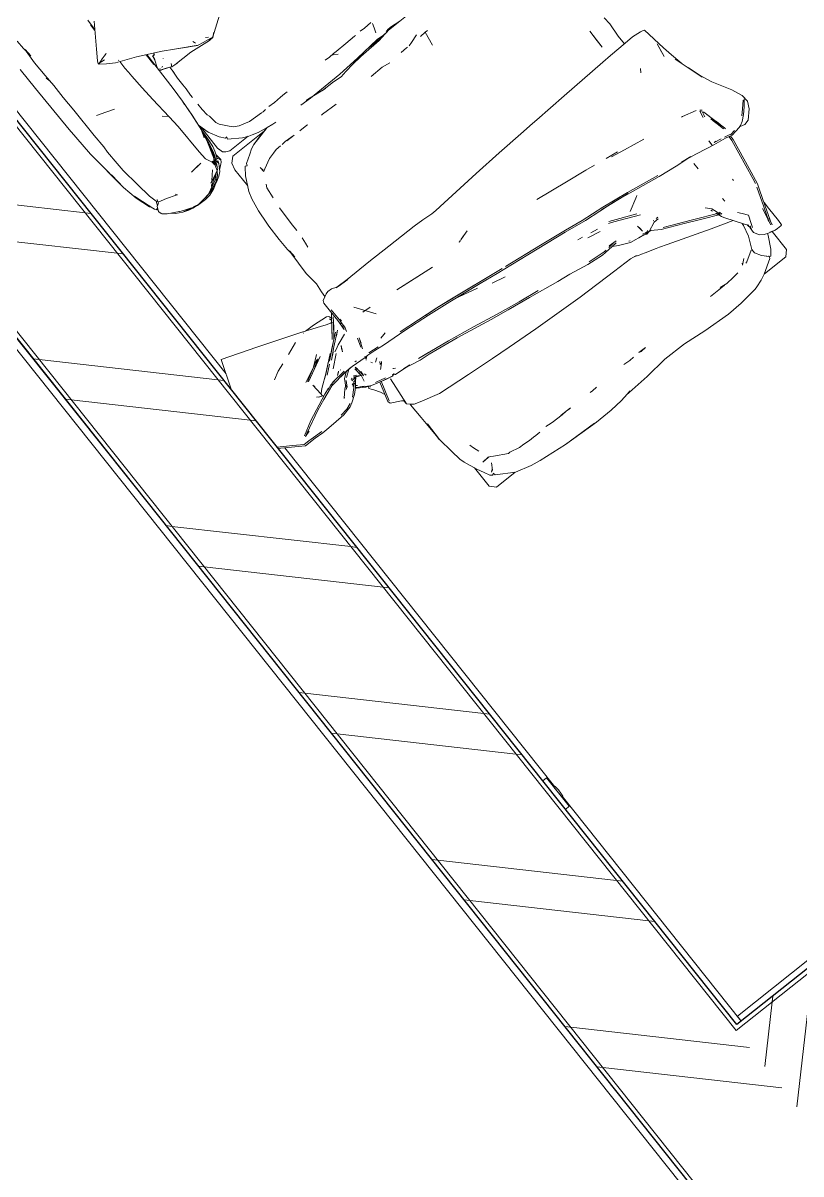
# Model space of a CAD drawing. Header units: millimetres. Extents: x 0 to 57242, y -59538 to 11130.
# Drawn here: x 19757 to 21590, y -26702 to -23989 of the extents above; entities that cross this region are included whole.
import ezdxf

# ---------------------------------------------------------------- set-up
doc = ezdxf.new("R2010")
doc.units = ezdxf.units.MM
for name, color, linetype, lineweight in [('A-WALL', 113, 'Continuous', 9), ('A-WALL-PATT', 111, 'Continuous', 25), ('E-ELEC-FIXT', 91, 'Continuous', 9), ('G-IMPT', 8, 'Continuous', 9), ('GFdwg_dwg', 8, 'Continuous', 9), ('I-FURN', 30, 'Continuous', 9)]:
    doc.layers.add(name, color=color, linetype=linetype, lineweight=lineweight)
pattern_1 = [(263.519, (23585.85, -24640.52), (353.327, -40.138), []), (263.519, (23823.13, -24938.6), (353.327, -40.138), [])]
pattern_2 = [(173.519, (19366.63, -23746.4), (-40.138, -353.327), []), (173.519, (19068.53, -23983.67), (-40.138, -353.327), [])]

# ---------------------------------------------------------------- blocks, each defined once
blk = doc.blocks.new('GFdwg_dwg_rge-311280-Level 0')
at = {"color": 1, "lineweight": 9}
for p, q in [((14256.4, -1000), (17445.1, -1000)), ((17667.6, -1000), (18689.8, -1000)), ((18717, -1000), (19395, -1000))]:
    blk.add_line(p, q, dxfattribs=at)
at = {"color": 1, "lineweight": 9, "flags": 128}
for points in [[(19395, -1000), (19380, -1000), (19380, -240.7)], [(24530, -1333.6), (24530, -1350), (7630, -1350), (7630, -1333.5)]]:
    blk.add_lwpolyline(points, dxfattribs=at)
blk = doc.blocks.new('GFdwg_dwg-311279-Level 0')
at = {"color": 1, "lineweight": 9}
blk.add_line((20067.2, -25140.3), (0, 0), dxfattribs=at)
at = {"rotation": 308.5192572358332}
blk.add_blockref('GFdwg_dwg_rge-311280-Level 0', (10153, -10543.8), dxfattribs=at)
blk = doc.blocks.new('Electrical_Outlets-Sockets_ABB_Alter-Vega-Negro-Mate_Switch-1gang-1way - Switch 1gang 1way-1244876-Level 0')
at = {"layer": 'E-ELEC-FIXT'}
for p, q in [((11740.6, -5034.7), (11807.9, -4981.1)), ((11740.6, -5034.7), (11807.9, -4981.1)), ((11807.9, -4981.1), (11815.1, -4990.1)), ((11807.9, -4981.1), (11815.1, -4990.1)), ((11762.8, -5017.1), (11761, -5014.8)), ((11761.4, -5014), (11762, -5013.3)), ((11785.7, -4998.9), (11762.8, -5017.1)), ((11782.2, -4997.2), (11783, -4996.8)), ((11783.9, -4996.6), (11785.7, -4998.9)), ((11747.8, -5043.7), (11740.6, -5034.7)), ((11747.8, -5043.7), (11740.6, -5034.7))]:
    blk.add_line(p, q, dxfattribs=at)
for centre, radius, start, end in [((11762, -5014.8), 1.01, 129.2083, 181.8331), ((11841.6, -5092.4), 112.1, 121.9671, 135.2037), ((11783.6, -4997.6), 1.01, 75.2083, 127.8331)]:
    blk.add_arc(centre, radius, start, end, dxfattribs=at)
blk = doc.blocks.new('LR1190_SOFA_19 - SOFA_ICV_DXF-V7-Level 0')
at = {"layer": 'G-IMPT'}
for p, q in [((1944.1, 1036.3), (1943.5, 1013.7)), ((1940.5, 988.9), (1943.5, 1013.7)), ((1940.5, 988.9), (1941.6, 1009)), ((1944.1, 970.5), (1942.4, 1004.8)), ((1980.1, 979.6), (1979.9, 922.3)), ((1809.5, 904.8), (1773, 960.6)), ((1782.9, 971), (1784, 945)), ((1785.2, 958.8), (1785, 943.7)), ((1785.2, 958.8), (1785.3, 942.8)), ((1944.1, 970.5), (1942.9, 931.8)), ((1942, 900.6), (1942.9, 931.8)), ((1942.4, 912.9), (1944.8, 925.6)), ((1809.5, 904.8), (1825.3, 882.2)), ((1942, 900.6), (1942.5, 864.8)), ((1978.2, 797.2), (1979.9, 922.3)), ((1813.4, 878.5), (1798.5, 883)), ((1798.5, 883), (1803.1, 880.9)), ((1828.2, 875.4), (1810.7, 873.5)), ((1813.1, 863.1), (1827.4, 874.3)), ((1813.4, 878.5), (1827.4, 874.3)), ((1828.2, 875.4), (1824.1, 875.1)), ((1825.3, 882.2), (1828.2, 875.4)), ((1828.2, 875.4), (1827.4, 874.3)), ((1747.1, 832.2), (1794.6, 852)), ((1785.2, 851), (1785.3, 852.9)), ((1785.2, 848.1), (1785.2, 828.2)), ((1813.1, 863.1), (1794.6, 852)), ((1941.1, 826), (1942.5, 864.8)), ((1691.4, 804.8), (1747.1, 832.2)), ((1724.8, 821.3), (1726.3, 720.2)), ((1726.7, 792.3), (1726.2, 821.7)), ((1726.3, 822), (1726.5, 811.4)), ((1785, 815.7), (1784.6, 803.5)), ((1785, 815.7), (1785.2, 828.2)), ((1940.6, 749.1), (1941.1, 826)), ((1523.9, 793.1), (1577.3, 757)), ((1665.7, 790.5), (1616.7, 763.1)), ((1618.3, 763.9), (1665.7, 790.5)), ((1665.7, 790.5), (1638.8, 775.4)), ((1691.4, 804.8), (1665.7, 790.5)), ((1701.2, 789.1), (1700.2, 790.1)), ((1714.4, 809.1), (1708.8, 813.3)), ((1714.4, 809.1), (1710.1, 810.4)), ((1718.6, 798.6), (1716.3, 810.4)), ((1716.3, 810.4), (1717.4, 802)), ((1723.4, 786.6), (1717.4, 802)), ((1718.6, 798.6), (1717.4, 802)), ((1782.6, 766.5), (1784.6, 803.5)), ((1977, 773.4), (1978.2, 797.2)), ((1577.9, 756), (1568.5, 764.5)), ((1577.3, 757), (1568.5, 764.5)), ((1603.6, 761), (1582.6, 757.8)), ((1586, 762.6), (1592, 766.6)), ((1588.7, 755), (1640.3, 761)), ((1603.6, 761), (1616.7, 763.1)), ((1616.7, 763.1), (1638.8, 775.4)), ((1618.3, 763.9), (1616.7, 763.1)), ((1619.2, 773.7), (1618.4, 771)), ((1619.2, 773.7), (1621, 777.7)), ((1688, 761.2), (1640.3, 761)), ((1680.4, 761.2), (1682.1, 760.7)), ((1682.1, 760.7), (1688, 761.2)), ((1696.6, 762.1), (1688, 761.2)), ((1693, 769.3), (1696.6, 762.1)), ((1696.6, 762.1), (1709.4, 767.7)), ((1698.2, 763), (1725.5, 773.4)), ((1698.2, 763), (1709.4, 767.7)), ((1701.5, 752.4), (1701.4, 764.2)), ((1725.5, 773.4), (1709.4, 767.7)), ((1709.4, 767.7), (1725.5, 772.5)), ((1713, 776.5), (1716.5, 775.1)), ((1720.5, 775), (1723.8, 776.2)), ((1723.4, 786.6), (1725.9, 778)), ((1780.1, 729.3), (1782.6, 766.5)), ((1864.7, 767.6), (1884.8, 775.3)), ((1884.8, 775.3), (1907.3, 782.9)), ((1977, 773.4), (1974.9, 720.5)), ((1582.6, 757.8), (1577.9, 756)), ((1579.7, 757.5), (1577.9, 756)), ((1577.9, 756), (1589.1, 755.8)), ((1589.1, 755.8), (1583.4, 756.4)), ((1588.7, 755), (1583.8, 755.8)), ((1703.1, 732.7), (1701.2, 755.5)), ((1701.5, 752.4), (1701.7, 747.5)), ((1703.1, 732.7), (1702.9, 712.5)), ((1940.6, 749.1), (1939.7, 714)), ((1702.9, 712.5), (1702.6, 700.2)), ((1726.3, 720.2), (1727.4, 683.1)), ((1780.1, 729.3), (1774.6, 673.7)), ((1939.7, 714), (1940.3, 699)), ((1963, 610.6), (1974.9, 720.5)), ((1972.9, 702.1), (1974.9, 720.5)), ((1702.6, 700.2), (1704.2, 682.3)), ((1704.2, 682.3), (1703.3, 675.1)), ((1727.4, 683.1), (1728.3, 673.8)), ((1727.4, 683.1), (1730.6, 643)), ((1727.4, 683.1), (1730.3, 643.7)), ((1775.2, 674.3), (1787, 684.9)), ((1939.5, 663.7), (1940.3, 699)), ((1963, 610.6), (1972.9, 702.1)), ((1703.6, 638.5), (1703.4, 655)), ((1772.8, 642.3), (1774.6, 673.7)), ((1775.2, 674.3), (1774.6, 673.7)), ((1938.2, 642.2), (1939.5, 663.7)), ((1967.7, 652.7), (1963, 610.6)), ((1968, 656.7), (1967.7, 652.7)), ((1703.6, 638.5), (1702.6, 621.5)), ((1730.3, 643.7), (1736, 590.4)), ((1730.6, 643), (1736, 590.4)), ((1772.8, 642.3), (1771, 564.9)), ((1938.2, 642.2), (1932.7, 594.9)), ((1966.6, 650.6), (1963, 610.6)), ((1699.9, 615.4), (1697.7, 594.7)), ((1699.9, 615.4), (1702.6, 621.5)), ((1733.3, 615), (1725.5, 587.9)), ((1731.9, 609.9), (1731.9, 544.7)), ((1731.9, 544.7), (1731.9, 609.9)), ((1733.3, 615), (1733.7, 610.5)), ((1734, 608), (1733.7, 610.5)), ((1733.7, 610.5), (1734, 608)), ((1733.7, 610.5), (1734.1, 608.1)), ((1734.6, 603.5), (1736.3, 573.1)), ((1740.6, 575), (1736.1, 599.6)), ((1736.1, 599.6), (1740.9, 583.6)), ((1963, 610.6), (1955.5, 572.3)), ((1693.6, 586.3), (1678.3, 568.8)), ((1693.6, 586.3), (1697.7, 594.7)), ((1712.3, 563.7), (1725.5, 587.9)), ((1736, 590.4), (1746, 551)), ((1739.4, 573.9), (1736, 590.4)), ((1738.3, 554.9), (1736.3, 573.1)), ((1739.4, 573.9), (1749.6, 538.4)), ((1739.4, 573.9), (1740.7, 565.6)), ((1740.6, 575), (1753.5, 532)), ((1932.7, 594.9), (1928.2, 556.3)), ((1943.2, 536.5), (1955.5, 572.3)), ((1953.2, 568.9), (1955.7, 578.4)), ((1266.7, 536.8), (1263.4, 547.3)), ((1284.9, 550.9), (1265.1, 551.8)), ((1284.9, 550.9), (1297, 551.1)), ((1314.9, 549.9), (1311.7, 550.1)), ((1341.4, 549.5), (1314.9, 549.9)), ((1371.6, 548.9), (1341.4, 549.5)), ((1371.6, 548.9), (1378.7, 549.2)), ((1371.6, 541), (1381.6, 547.4)), ((1391.6, 548.4), (1378.7, 549.2)), ((1384.3, 548.9), (1381.6, 547.4)), ((1391.6, 548.4), (1404.3, 548.7)), ((1528.6, 546.8), (1520.7, 546.9)), ((1528.6, 546.8), (1541.1, 546.7)), ((1559.8, 545.7), (1541.1, 546.7)), ((1559.8, 545.7), (1576.5, 546.3)), ((1586.3, 545.8), (1594.4, 545.3)), ((1598.4, 545.6), (1594.4, 545.3)), ((1599, 545.6), (1633.9, 547.4)), ((1633.9, 547.4), (1658.9, 554.4)), ((1671.5, 561.3), (1658.9, 554.4)), ((1700.1, 547.1), (1670.9, 527.4)), ((1671.5, 561.3), (1678.3, 568.8)), ((1702.7, 551.3), (1698.2, 551.9)), ((1700.1, 547.1), (1699, 551.4)), ((1712.3, 563.7), (1702.7, 551.3)), ((1731.9, 544.7), (1728.1, 530.9)), ((1731.9, 544.7), (1729.8, 539.3)), ((1731.9, 544.7), (1730.6, 540.2)), ((1738.3, 554.9), (1741.5, 543.3)), ((1740.7, 569.5), (1745.1, 545.4)), ((1740.7, 565.6), (1745.1, 545.4)), ((1741.2, 567.8), (1745.1, 545.4)), ((1743.1, 538.5), (1741.5, 543.3)), ((1741.5, 543.3), (1747.7, 526.7)), ((1741.5, 543.3), (1746.1, 530.2)), ((1744.1, 557.4), (1746.5, 547.6)), ((1745.1, 545.4), (1749.9, 531.7)), ((1746, 551), (1750.9, 540.8)), ((1747.1, 546.3), (1746.5, 547.6)), ((1746.5, 547.6), (1747.2, 546)), ((1746.5, 547.6), (1747.7, 544.9)), ((1764.7, 532), (1769.8, 543.3)), ((1769.8, 543.3), (1771, 564.9)), ((1928.2, 556.3), (1923.1, 537.3)), ((1953.2, 568.9), (1939.4, 528.8)), ((1266.7, 536.8), (1270.9, 525.1)), ((1634.2, 514.5), (1648, 518.7)), ((1656.6, 521.4), (1648, 518.7)), ((1656.6, 521.4), (1670.9, 527.4)), ((1713, 522.1), (1658.1, 522)), ((1713, 522.1), (1721.8, 525.7)), ((1721.8, 525.7), (1728.1, 530.9)), ((1742.6, 518.9), (1744.6, 534.6)), ((1742.6, 518.9), (1746.9, 525.3)), ((1742.6, 518.9), (1744.5, 521)), ((1746.5, 513.1), (1742.6, 518.9)), ((1743.1, 538.5), (1747.7, 526.7)), ((1747.7, 526.7), (1746.1, 530.2)), ((1748.5, 526.5), (1746.9, 525.3)), ((1747.7, 526.7), (1755.5, 528.6)), ((1752.3, 527), (1747.7, 526.7)), ((1747.7, 526.7), (1750.6, 526)), ((1752.7, 519.4), (1749.2, 521.4)), ((1749.2, 521.4), (1752.1, 515.1)), ((1749.6, 538.4), (1752.3, 527)), ((1749.6, 538.4), (1750.8, 535.7)), ((1752.3, 527), (1749.9, 531.7)), ((1753.2, 533.1), (1750.8, 535.7)), ((1752.5, 535.3), (1750.8, 535.7)), ((1750.8, 535.7), (1753, 533.7)), ((1752.1, 515.1), (1753.3, 523.8)), ((1752.1, 515.1), (1752.8, 518.9)), ((1752.3, 527), (1755.5, 528.6)), ((1756.5, 528.2), (1753.3, 523.8)), ((1753.3, 523.8), (1754.5, 527.2)), ((1753.7, 526.7), (1753.3, 523.8)), ((1753.5, 532), (1754.5, 530.3)), ((1753.7, 526.7), (1755.4, 527.9)), ((1757.3, 515.3), (1753.7, 526.7)), ((1755, 525.3), (1753.7, 526.7)), ((1754.5, 530.3), (1758.3, 526.3)), ((1757.3, 527.3), (1756.7, 524.9)), ((1758.3, 519.8), (1756.7, 524.9)), ((1757.4, 526.6), (1757.1, 525)), ((1757.9, 521.7), (1758.7, 526.4)), ((1760.9, 507.3), (1757.9, 521.7)), ((1760.8, 527.1), (1758.3, 526.3)), ((1758.3, 524.1), (1758.3, 526.2)), ((1758.4, 523.1), (1761, 528.7)), ((1759.4, 526.7), (1758.4, 523.1)), ((1760.9, 518.1), (1758.4, 523.1)), ((1759, 526.7), (1759.3, 524.5)), ((1759.8, 523.6), (1762.5, 527.8)), ((1761.2, 516.5), (1759.8, 523.6)), ((1762.5, 527.8), (1761.2, 516.5)), ((1761.2, 516.5), (1762.3, 519.5)), ((1761.2, 516.5), (1765.9, 503.8)), ((1764.7, 532), (1762.5, 527.8)), ((1815.1, 538.7), (1784.9, 542)), ((1784.9, 542), (1800, 540.7)), ((1874.2, 517.8), (1877.7, 522.3)), ((1877.2, 518.5), (1874.2, 517.8)), ((1899.7, 526.8), (1877.2, 518.5)), ((1920.7, 532.9), (1899.7, 526.8)), ((1918.6, 538.3), (1920.7, 532.9)), ((1920.7, 532.9), (1919.7, 535)), ((1923.1, 537.3), (1920.7, 532.9)), ((1921.4, 530.8), (1927, 526.6)), ((1921.4, 530.8), (1928.9, 525.7)), ((1923.1, 537.3), (1927, 526.6)), ((1933.4, 514.9), (1928.9, 525.7)), ((1930.5, 521.8), (1934.1, 520.5)), ((1934.4, 520.2), (1931, 520.6)), ((1931.5, 521.4), (1934.1, 520.5)), ((1934.1, 523.4), (1932.3, 521)), ((1933.4, 514.9), (1932.4, 515.9)), ((1932.8, 515.8), (1933.8, 513.8)), ((1933.4, 514.9), (1932.9, 516.1)), ((1938, 525), (1934.4, 520.2)), ((1939.4, 528.8), (1938, 525)), ((1943.2, 536.5), (1940.7, 532.8)), ((1244.7, 511), (1184.3, 512.1)), ((1209.2, 511.6), (1235.6, 514.2)), ((1249.4, 512.5), (1235.6, 514.2)), ((1236.8, 514.1), (1248.7, 510.6)), ((1241.4, 514.1), (1249.4, 512.5)), ((1244.7, 511), (1276.1, 506)), ((1248.7, 510.6), (1260.1, 509.4)), ((1277.8, 510.7), (1260.1, 509.4)), ((1309.4, 508), (1263.2, 508)), ((1276.1, 506), (1333.2, 503.4)), ((1277.8, 510.7), (1341.3, 505.4)), ((1359.2, 501.1), (1333.2, 503.4)), ((1341.3, 505.4), (1397.5, 501.9)), ((1359.2, 501.1), (1382.6, 497.9)), ((1382.6, 497.9), (1399.2, 495.3)), ((1487.4, 500.9), (1397.5, 501.9)), ((1421, 497.2), (1399.2, 495.3)), ((1453.7, 496.8), (1421, 497.2)), ((1478.4, 500.6), (1445.3, 496.1)), ((1453.7, 496.8), (1445.3, 496.1)), ((1491.9, 502.1), (1478.4, 500.6)), ((1487.4, 500.9), (1515, 502.2)), ((1491.9, 502.1), (1498.2, 502.7)), ((1594.3, 507.9), (1586.4, 507.2)), ((1594.3, 507.9), (1610, 510.4)), ((1651.2, 500.6), (1609.7, 510.2)), ((1609.7, 510.2), (1631.4, 505.5)), ((1609.7, 510.2), (1659.6, 498.5)), ((1634.2, 514.5), (1610, 510.4)), ((1715.3, 508), (1619.7, 508)), ((1631.4, 505.5), (1659.6, 498.5)), ((1651.2, 500.6), (1659.6, 498.5)), ((1659.6, 498.5), (1670.1, 493.7)), ((1670.1, 493.7), (1681.2, 486.6)), ((1715.3, 508), (1727.4, 496)), ((1723.3, 500.1), (1727.4, 496)), ((1731.8, 479.5), (1727.4, 496)), ((1746.5, 513.1), (1748.6, 511)), ((1760.5, 501.4), (1748.6, 511)), ((1762.2, 498.7), (1752.1, 515.1)), ((1760.1, 511.4), (1757.3, 515.3)), ((1760.9, 507.3), (1765.9, 503.8)), ((1762.2, 498.7), (1770.2, 491.3)), ((1772.7, 493.9), (1765.2, 504.3)), ((1765.9, 503.8), (1765.6, 505.1)), ((1765.9, 503.8), (1795.3, 490.2)), ((1769.1, 499), (1766.8, 503.4)), ((1767.2, 503.2), (1769.1, 499)), ((1768.6, 500.8), (1769.1, 499)), ((1769.1, 499), (1778.4, 488.7)), ((1783.3, 483.6), (1770.2, 491.3)), ((1771.2, 501.4), (1783.3, 489.2)), ((1772.7, 493.9), (1777.7, 489.5)), ((1789.9, 494), (1772.8, 512.3)), ((1773.3, 500.4), (1793, 487.4)), ((1784.3, 488.7), (1778.4, 488.7)), ((1778.4, 488.7), (1785.8, 484.1)), ((1806.1, 478.1), (1783.3, 489.2)), ((1791.3, 492.1), (1795.3, 490.2)), ((1921.3, 497.6), (1891.2, 482)), ((1905.5, 486.4), (1912.5, 492.7)), ((1912.5, 492.7), (1913.4, 493.5)), ((1921.3, 497.6), (1930.8, 505.5)), ((1930.8, 505.5), (1932.1, 507.2)), ((1933.8, 513.8), (1932.1, 507.2)), ((1933.4, 514.9), (1933.8, 513.8)), ((1933.8, 513.8), (1933.7, 513.9)), ((1219.2, 455.2), (1198.6, 462.1)), ((1701, 473.7), (1681.2, 486.6)), ((1701, 473.7), (1703.5, 468.5)), ((1703.5, 468.5), (1707.6, 471.2)), ((1708.9, 469.4), (1707.6, 471.2)), ((1720.6, 452.7), (1708.9, 469.4)), ((1731.8, 479.5), (1731.6, 431.1)), ((1779, 488.3), (1782.2, 485.5)), ((1797.9, 475.9), (1782.2, 485.5)), ((1783.3, 483.6), (1791.1, 480.8)), ((1810, 474.2), (1785.8, 484.1)), ((1794.5, 479.8), (1790.3, 481.5)), ((1799, 483), (1793, 487.4)), ((1799, 483), (1796.4, 486.2)), ((1815.1, 469.8), (1797.9, 475.9)), ((1809.1, 473), (1800.5, 478.1)), ((1806.1, 478.1), (1816.4, 473.4)), ((1810, 474.2), (1826.8, 470.9)), ((1829.6, 468.2), (1815.1, 469.8)), ((1816.4, 473.4), (1833, 470.4)), ((1826.8, 470.9), (1829.6, 471)), ((1841.5, 467.9), (1829.6, 468.2)), ((1833, 470.4), (1849.6, 469.1)), ((1838.9, 469.9), (1835.6, 469.2)), ((1843.3, 469.6), (1835.6, 469.2)), ((1841.5, 467.9), (1852.7, 468.5)), ((1849.6, 469.1), (1865.5, 469.9)), ((1852.7, 468.5), (1856.9, 469.4)), ((1855, 470.4), (1876.6, 472.9)), ((1861.3, 471.8), (1855, 470.4)), ((1891.2, 482), (1864.6, 471.8)), ((1864.6, 471.8), (1881.6, 478.6)), ((1876.1, 472.6), (1865.5, 469.9)), ((1868.8, 471.4), (1865.5, 469.9)), ((1869.5, 471.4), (1865.5, 469.9)), ((1889.4, 477.8), (1870.1, 473.6)), ((1874.3, 474.1), (1881.6, 478.6)), ((1889.4, 477.8), (1876.1, 472.6)), ((1889.4, 477.8), (1876.6, 472.9)), ((1889.4, 477.8), (1905.5, 486.4)), ((1891.2, 482), (1895.9, 484.9)), ((1891.2, 482), (1896, 484.8)), ((1178.9, 453.7), (1171.8, 453.6)), ((1184.4, 418.9), (1178.9, 453.7)), ((1178.9, 453.7), (1194.2, 452.9)), ((1219.2, 455.2), (1228.1, 452.4)), ((1236.5, 452.5), (1233.3, 452.5)), ((1252.9, 451.9), (1236.5, 452.5)), ((1309.3, 452.4), (1288.7, 449.1)), ((1309.3, 452.4), (1343.7, 451.3)), ((1489, 453.4), (1448.4, 452.2)), ((1489, 453.4), (1492.2, 453.2)), ((1533.4, 456), (1530.9, 455.3)), ((1554.9, 455.7), (1533.4, 456)), ((1571.9, 456.2), (1597.4, 458)), ((1571.9, 456.2), (1593.4, 456.9)), ((1607.7, 456.7), (1597.4, 458)), ((1625.4, 456.5), (1612.5, 456.7)), ((1625.4, 456.5), (1636.1, 453.4)), ((1651.4, 450), (1636.1, 453.4)), ((1674.8, 437.3), (1651.4, 450)), ((1674.8, 437.3), (1680.9, 434.1)), ((1681.5, 446.9), (1680.3, 437.1)), ((1681.5, 446.9), (1680.9, 434.1)), ((1720.6, 452.7), (1737.7, 419.1)), ((1699, 399.1), (1695.2, 407.2)), ((1742.7, 401.2), (1737.7, 419.1)), ((1699, 399.1), (1702.4, 371.5)), ((1742.7, 401.2), (1748.4, 369.5)), ((1751.5, 334.1), (1748.4, 369.5)), ((1707, 297.9), (1705.5, 343.8)), ((1751.5, 334.1), (1751.9, 325.9)), ((1751.9, 325.9), (1752.4, 285.6)), ((1707, 297.9), (1706.9, 276.5)), ((1752.4, 285.6), (1752.1, 255.2)), ((1708.8, 240.5), (1707.6, 255.6)), ((1752.1, 255.2), (1749.2, 231.1)), ((1750.1, 250.2), (1749.2, 231.1)), ((1750.8, 244.3), (1752.7, 183.3)), ((826.2, 198.2), (827.3, 217.9)), ((1708.8, 240.5), (1710.7, 229.3)), ((1710.7, 229.3), (1709.4, 240.7)), ((828.9, 163.7), (826.2, 198.2)), ((873.7, 214.3), (874.9, 166.7)), ((873.7, 214.3), (874.5, 185.3)), ((828.5, 140.4), (828.9, 163.7)), ((874.9, 166.7), (874.5, 185.3)), ((1752.7, 183.3), (1749, 149.5)), ((771.7, 135.9), (762.6, 75.6)), ((771.7, 135.9), (774.6, 137.4)), ((781.5, 138.3), (774.6, 137.4)), ((803.8, 141.2), (781.5, 138.3)), ((803.8, 141.2), (826.4, 140.5)), ((871.4, 138.9), (826.4, 140.5)), ((895.8, 137.9), (871.4, 138.9)), ((895.8, 137.9), (1015.9, 132.8)), ((1749, 149.5), (1751.5, 127.3)), ((2035.8, 149.9), (1951.8, 120.5)), ((2061.2, 77.9), (2035.8, 149.9)), ((1101.7, 128.2), (1015.9, 132.8)), ((1101.7, 128.2), (1115.1, 128)), ((1151.5, 126.1), (1115.1, 128)), ((1219.6, 122.6), (1151.5, 126.1)), ((1291.8, 118.5), (1219.6, 122.6)), ((1394.5, 111.8), (1291.8, 118.5)), ((1394.5, 111.8), (1421, 109.5)), ((1433.2, 109), (1421, 109.5)), ((1433.2, 109), (1459, 111.3)), ((1484.3, 112.5), (1459, 111.3)), ((1484.3, 112.5), (1559.9, 113.1)), ((1620.2, 113.1), (1559.9, 113.1)), ((1620.2, 113.1), (1685.8, 112.6)), ((1718.1, 113.3), (1684.2, 111.2)), ((1684.2, 111.2), (1706.1, 112.5)), ((1716.2, 113.2), (1685.8, 112.6)), ((1718.1, 113.3), (1706.1, 112.5)), ((1715.9, 113.1), (1728.4, 118.4)), ((1718.1, 113.3), (1715.9, 113.1)), ((1739.4, 118.6), (1728.4, 118.4)), ((1745.1, 116.8), (1739.4, 118.6)), ((1745.1, 116.8), (1752.7, 113.1)), ((1751.5, 113.7), (1751.5, 127.3)), ((1760.4, 108.9), (1752.7, 113.1)), ((1760.4, 108.9), (1763.6, 102.7)), ((1890.8, 98.3), (1951.8, 120.5)), ((773.6, 58.2), (768, 92.3)), ((768, 92.3), (771.5, 71)), ((1763.5, 78.1), (1763.6, 102.7)), ((1804.1, 64.6), (1846.9, 81.6)), ((1890.8, 98.3), (1846.9, 81.6)), ((762.6, 75.6), (758.2, 50.9)), ((773.6, 58.2), (771.5, 71)), ((835.2, 70.6), (840.8, 62.8)), ((1759.1, 43), (1759.8, 79.9)), ((1763.5, 78.1), (1763.1, 50.1)), ((1767.6, 68.3), (1763.5, 73.7)), ((1781, 43.5), (1766.3, 64.5)), ((1773.1, 54.5), (1766.3, 64.5)), ((1801.2, 23.7), (1767.6, 68.3)), ((1773.8, 71.2), (1771.4, 63.3)), ((1772.9, 54.5), (1781, 43.5)), ((1772.9, 54.5), (1797.3, 22.7)), ((1781, 43.5), (1773.1, 54.5)), ((1773.8, 71.2), (1778.6, 73.8)), ((1774.1, 59.7), (1775.9, 65.4)), ((1775.9, 57.3), (1780, 56.1)), ((1776, 54.9), (1790.5, 59.6)), ((1780, 56.1), (1776, 54.9)), ((1815.1, 77.7), (1778.6, 73.8)), ((1804.1, 64.6), (1790.5, 59.6)), ((1815.1, 77.7), (1838.2, 78.1)), ((1844.1, 78.2), (1846, 78)), ((1903.9, 60.4), (1873.5, 71.7)), ((757.3, 37.3), (733.8, -35.4)), ((751.6, 19.3), (758.2, 50.9)), ((751.6, 19.3), (757.3, 37.3)), ((1714, 51.5), (1682.4, 6.2)), ((1704.8, 29.3), (1683.9, 27.2)), ((1757.2, 49.8), (1757.3, 44.5)), ((1763.3, 17.1), (1758.9, 31.4)), ((1759.1, 43), (1759.2, 49.9)), ((1759.6, 44.2), (1760.6, 26.2)), ((1761.1, 42), (1761.1, 39.7)), ((1762.4, 33.7), (1764.4, 24.4)), ((1763.1, 50.1), (1764.4, 24.4)), ((1809.3, 7.9), (1777.9, 32.8)), ((1777.9, 32.8), (1788, 24.4)), ((1781, 43.5), (1797.3, 22.7)), ((1815, 7.9), (1784.2, 32.5)), ((1793.1, 25.2), (1784.2, 32.5)), ((1791.3, 36.3), (1801.2, 23.7)), ((1947.4, 44.4), (1928.3, 51.4)), ((1947.4, 44.4), (1967.3, 34)), ((746.2, 2.9), (733.8, -35.4)), ((735.2, -29.8), (746.2, 2.9)), ((1416.2, 19.5), (1393.2, 26.2)), ((1414.8, 19.7), (1393.2, 26.2)), ((1418.2, 18.8), (1414.8, 19.7)), ((1424.5, 17), (1419.4, 18.4)), ((1424.4, 17.1), (1421.3, 18)), ((1609.5, 20.2), (1510.5, 10.2)), ((1609.5, 20.2), (1543.8, 13.4)), ((1763.3, 17.1), (1760.6, 26.2)), ((1797.9, 4.9), (1770.9, 15.8)), ((1770.9, 15.8), (1789.5, 8.4)), ((1797.9, 4.9), (1789.5, 8.4)), ((1797.9, 4.9), (1808.7, -0.1)), ((1838.4, -12.5), (1804.1, 16.3)), ((1809.3, 7.9), (1833.3, -13.3)), ((1815, 7.9), (1838.4, -12.5)), ((1860.9, -28.3), (1825.6, 1.3)), ((1825.6, 1.3), (1835.4, -8.4)), ((1848.7, 10.2), (1907.2, -19.9)), ((1848.7, 10.2), (1878.4, -5.3)), ((1876, 0.1), (1852.7, 18.9)), ((1878.4, -5.3), (1856.7, 9.2)), ((1856.7, 9.2), (1857.6, 8.3)), ((1908.7, -17.1), (1859.1, 9.1)), ((1876, 0.1), (1859.1, 9.1)), ((1913.5, -16.9), (1876, 0.1)), ((1908.7, -17.1), (1876, 0.1)), ((1218.7, -18.5), (1138, -28.9)), ((1749.3, -12.8), (1753.5, -25.6)), ((1749.3, -12.8), (1759.2, -37.7)), ((1753.2, -11.1), (1759.8, -32.5)), ((1793.9, -0.7), (1800.3, -14.1)), ((1793.9, -0.7), (1797.6, -6.9)), ((1800.3, -14.1), (1797.6, -6.9)), ((1815, -3), (1808.7, -0.1)), ((1842.3, -31.8), (1814.6, -7.6)), ((1818.7, -1.1), (1833.3, -13.3)), ((1860.9, -28.3), (1840.2, -11.1)), ((1871.5, -36.9), (1840.2, -11.1)), ((1862.7, -34.5), (1842.5, -17.8)), ((1882.7, -7.2), (1878.4, -5.3)), ((1907.2, -19.9), (1878.4, -5.3)), ((1913.5, -16.9), (1909.9, -15.6)), ((735.2, -29.8), (723, -58.2)), ((984.1, -55.3), (1018.1, -49.6)), ((1030.2, -44.6), (1000.1, -48.7)), ((1062.1, -39.8), (1084.8, -36.4)), ((1138, -28.9), (1084.8, -36.4)), ((1699.3, -42.9), (1694, -41.9)), ((1709.5, -45.4), (1699.3, -42.9)), ((1787.9, -51.9), (1789.7, -51.2)), ((1792.4, -50.4), (1789.7, -51.2)), ((1826.1, -52.1), (1863, -56.1)), ((1830.9, -44), (1831.6, -45.1)), ((1836.3, -44.2), (1844.5, -50.8)), ((1838.2, -45.8), (1844.5, -50.8)), ((1862.7, -34.5), (1859.9, -32.4)), ((1860.9, -28.3), (1871.5, -36.9)), ((1860.9, -28.3), (1892.3, -51.2)), ((1892.3, -51.2), (1900.6, -59.8)), ((1902.3, -37.1), (1904, -32)), ((1904, -32), (1902.3, -59.7)), ((723, -58.2), (698, -102.5)), ((794, -87.9), (828.2, -79.4)), ((830.9, -78.8), (828.2, -79.4)), ((932.8, -64.1), (984.1, -55.3)), ((1562, -71.6), (1384, -94.5)), ((1530.7, -75.5), (1384, -94.5)), ((1446.6, -90.2), (1529, -79.4)), ((1458.2, -95.3), (1516, -80.9)), ((1529, -79.4), (1588.5, -72.9)), ((1530.7, -75.5), (1562, -71.6)), ((1664.9, -61.9), (1562, -71.6)), ((1562, -71.6), (1594.2, -68.5)), ((1654.6, -66.2), (1588.5, -72.9)), ((1654.6, -66.2), (1715, -61.9)), ((1715, -61.9), (1738.7, -59.5)), ((1727.7, -57.2), (1753.3, -54.3)), ((1758.8, -57.6), (1738.7, -59.5)), ((1746.2, -75.9), (1755, -81.4)), ((1746.2, -75.9), (1747.9, -76.3)), ((1758.8, -57.6), (1767.3, -57.8)), ((1761.1, -56.7), (1767.4, -62.2)), ((1763.2, -74.8), (1761.6, -78.7)), ((1766, -55.8), (1767.8, -60.8)), ((1766.3, -57.6), (1767.8, -60.8)), ((1804, -55.4), (1767.3, -57.8)), ((1768.5, -63.4), (1769.3, -64.4)), ((1796.5, -86.9), (1795.6, -77.5)), ((1797.2, -77.3), (1797.1, -89.4)), ((1799.6, -61.3), (1797.2, -77.3)), ((1799.6, -61.3), (1798, -67.7)), ((1799.6, -79.1), (1799.6, -77.3)), ((1800.6, -86.5), (1802.5, -63.7)), ((1800.9, -85), (1817.7, -78.1)), ((1800.9, -85), (1808.2, -80.5)), ((1801.6, -68), (1802.5, -63.7)), ((1828, -56), (1804, -55.4)), ((1806.8, -54.9), (1847.6, -57.8)), ((1806.8, -54.9), (1828, -56)), ((1809.3, -79.7), (1811.7, -79.4)), ((1809.5, -77.4), (1816.7, -74.6)), ((1812.9, -80.1), (1826, -81.4)), ((1813, -79), (1817.7, -78.1)), ((1813.1, -80.7), (1823.5, -86.9)), ((1813.1, -80.7), (1820.5, -88.3)), ((1814.7, -55.7), (1830.7, -67.1)), ((1815, -74.9), (1816.7, -74.6)), ((1821.3, -77.1), (1825.3, -77.5)), ((1822, -55.9), (1823.7, -57)), ((1836, -66.5), (1823.7, -57)), ((1824.4, -81.1), (1826, -81.4)), ((1847.6, -57.8), (1828, -56)), ((1828, -56), (1867.5, -61)), ((1836, -66.5), (1846.4, -83.9)), ((1844, -86.5), (1836.2, -72.5)), ((1843.4, -80.1), (1850.5, -85.4)), ((1843.4, -80.1), (1846.4, -83.9)), ((1870.2, -58), (1853.1, -54.7)), ((1853.1, -54.7), (1863, -56.1)), ((1874.5, -62.9), (1865.5, -59.6)), ((1870.7, -61.3), (1867.5, -61)), ((1870.2, -58), (1882.7, -62.6)), ((1870.7, -61.3), (1879.8, -65.3)), ((1876.4, -63.5), (1905.1, -74.9)), ((1879.3, -60.6), (1894.9, -66.1)), ((1894.9, -66.1), (1959.5, -94.6)), ((1900.1, -68.4), (1902.3, -63.6)), ((1902.3, -63.6), (1900.6, -59.8)), ((1910.8, -63.1), (1901, -66.5)), ((1902.3, -63.6), (1902.3, -59.7)), ((1931.8, -85.7), (1905.1, -74.9)), ((1914.8, -59.9), (1909.9, -62.9)), ((698, -102.5), (687.4, -127.7)), ((767.4, -161.5), (782.4, -102.9)), ((769, -156.1), (782.4, -102.9)), ((782.4, -96.3), (784.8, -94.5)), ((782.4, -102.9), (783.5, -101.3)), ((787, -92.9), (784.8, -94.5)), ((787.5, -112.7), (785, -98.9)), ((787.7, -95.7), (786.2, -97.5)), ((788.6, -94.6), (791.9, -111.4)), ((1210.6, -116.9), (1279.3, -108)), ((1316.5, -107.6), (1213.9, -120.2)), ((1375, -96.1), (1279.3, -108)), ((1316.5, -107.6), (1400.5, -96.4)), ((1423.7, -107.2), (1390.8, -114.4)), ((1400.5, -96.4), (1446.6, -90.2)), ((1746.8, -93.7), (1742.7, -89.1)), ((1752.9, -99.8), (1742.7, -89.1)), ((1745.9, -86.9), (1749.9, -92.7)), ((1756.6, -102.2), (1752.9, -99.8)), ((1792.7, -87.1), (1791.5, -91.9)), ((1796.5, -86.9), (1797.1, -89.4)), ((1800.6, -86.5), (1803.8, -99.8)), ((1802.9, -96.2), (1803.8, -99.8)), ((1809.4, -113.8), (1828.3, -101.7)), ((1809.8, -111.5), (1819.2, -104.6)), ((1810.6, -109.2), (1825.3, -101.4)), ((1810.6, -109.2), (1819.2, -104.6)), ((1831.6, -93.8), (1820.5, -88.3)), ((1829, -98.7), (1821, -88.5)), ((1822.4, -98.4), (1825, -96.4)), ((1822.9, -85), (1824.8, -86.9)), ((1829.2, -98.9), (1825.3, -101.4)), ((1825.7, -88.8), (1831.5, -96.5)), ((1831.9, -89.9), (1827.7, -88.1)), ((1828.3, -101.7), (1830.6, -100.3)), ((1829, -98.7), (1840.8, -110.8)), ((1831.6, -93.8), (1829.1, -91.7)), ((1831.5, -96.5), (1848.1, -112.4)), ((1842.7, -84.3), (1848.9, -89.2)), ((1842.7, -84.3), (1844, -86.5)), ((1866.3, -102.8), (1850.5, -85.4)), ((1863.7, -100.6), (1866.3, -102.8)), ((1931.8, -85.7), (1986.3, -112.6)), ((1994.1, -113.1), (1959.5, -94.6)), ((2006.7, -133.1), (2055.5, -101)), ((2029.1, -113.9), (2061.2, -93.5)), ((2061.2, -97.6), (2055.5, -101)), ((685.9, -146.1), (687.4, -127.7)), ((779, -125.1), (771, -162.1)), ((779, -125.1), (776.9, -136.8)), ((787.5, -112.7), (786.7, -109.1)), ((786.7, -109.1), (787.3, -111.7)), ((1041, -138.6), (1108.4, -129.5)), ((1041.3, -141.8), (1114.4, -132.4)), ((1079.2, -136.6), (1159.9, -128.3)), ((1079.2, -136.6), (1114.4, -132.4)), ((1108.4, -129.5), (1166.1, -123.8)), ((1159.9, -128.3), (1213.9, -120.2)), ((1210.6, -116.9), (1166.1, -123.8)), ((1713, -135.2), (1669.9, -143.5)), ((1695, -136.8), (1736.3, -133.8)), ((1713, -135.2), (1695, -136.8)), ((1726.7, -122), (1732.1, -119.3)), ((1726.7, -122), (1731, -119.9)), ((1732.1, -119.3), (1731, -119.9)), ((1741, -130.7), (1736.3, -133.8)), ((1741, -130.7), (1737.2, -130.3)), ((1737.2, -130.3), (1744.1, -132.7)), ((1740.6, -129.7), (1742.5, -129.2)), ((1771.4, -125.9), (1744.1, -132.7)), ((1744.5, -131.7), (1771.4, -125.9)), ((1744.5, -131.7), (1759.6, -128.9)), ((1751.7, -134.4), (1758.8, -203.8)), ((1751.7, -134.4), (1756, -180.7)), ((1782.8, -119.4), (1759.6, -125)), ((1759.6, -128.9), (1771.4, -125.9)), ((1771.4, -125.9), (1796.7, -119.1)), ((1772.2, -125.4), (1786.5, -173.2)), ((1775.8, -124.8), (1789.8, -171.8)), ((1782.8, -119.4), (1784.7, -118.7)), ((1789.6, -144.6), (1798.7, -130.1)), ((1800.2, -117.1), (1796.7, -119.1)), ((1802.2, -125.1), (1798.7, -130.1)), ((1799.3, -118), (1809.4, -113.8)), ((1799.8, -117.8), (1801.8, -119.9)), ((1799.9, -117.2), (1801.8, -119.9)), ((1800.2, -117.1), (1809.8, -111.5)), ((1802.2, -125.1), (1805.3, -120.4)), ((1803.7, -116.2), (1805.3, -120.4)), ((1840.8, -110.8), (1858.3, -122.2)), ((1858.3, -122.2), (1867.3, -127)), ((1876.4, -126), (1861.9, -120.5)), ((1890.1, -132.4), (1867.3, -127)), ((1876.4, -126), (1896.4, -129)), ((1890.1, -132.4), (1922.7, -133.8)), ((1943.3, -134.1), (1922.7, -133.8)), ((1956, -134.6), (1943.3, -134.1)), ((1993.3, -129.1), (1955.4, -131)), ((1979.5, -129.3), (1955.4, -131)), ((1956, -134.6), (1977.4, -133.3)), ((2006.7, -133.1), (1977.4, -133.3)), ((1992.8, -115.7), (1978.5, -111.2)), ((1988.1, -113.8), (1986.3, -112.6)), ((1988.1, -113.8), (1992.8, -115.7)), ((1993.3, -129.1), (2007.1, -128.9)), ((2029.1, -113.9), (2007.1, -128.9)), ((685.9, -146.1), (694, -162.4)), ((700.2, -151.5), (688.5, -136.8)), ((692.4, -137.9), (706.3, -153.5)), ((712.5, -181.8), (694, -162.4)), ((700.2, -151.5), (712.7, -165.1)), ((717.3, -164.9), (706.3, -153.5)), ((772.8, -137.8), (766.8, -164.9)), ((815.4, -162.4), (815.7, -173.1)), ((815.4, -162.4), (815.5, -175.4)), ((897, -161.6), (858.7, -168.3)), ((912.6, -161.2), (871.8, -165.2)), ((871.8, -165.2), (897, -161.6)), ((959.7, -155.6), (912.6, -161.2)), ((1079.2, -136.6), (959.7, -155.6)), ((1041, -138.6), (960.5, -151.7)), ((1028.3, -158.3), (1034, -161.7)), ((1063.8, -177.8), (1034, -161.7)), ((1079.2, -136.6), (1041.3, -141.8)), ((1167.9, -158.9), (1150.2, -162.1)), ((1202.2, -152.7), (1189.8, -154.9)), ((1522.3, -160.5), (1459.8, -171.8)), ((1478.9, -172.3), (1568.6, -156.2)), ((1589.1, -149.3), (1522.3, -160.5)), ((1568.6, -156.2), (1644.2, -145.9)), ((1589.1, -149.3), (1669.8, -137.8)), ((1669.8, -137.8), (1643.2, -141.5)), ((1644.2, -145.9), (1669.9, -143.5)), ((1789.6, -144.6), (1784.8, -154.9)), ((712.5, -181.8), (724.8, -185.7)), ((712.7, -165.1), (725.1, -176.1)), ((736.7, -182.1), (724.8, -185.7)), ((725.1, -176.1), (734.3, -181.3)), ((734.3, -181.3), (739.7, -183)), ((764.1, -186.6), (739.7, -183)), ((765.2, -183), (752.7, -180.9)), ((764.1, -186.6), (780.7, -182.7)), ((765.2, -183), (768.9, -181.2)), ((768.4, -185.6), (768.8, -196)), ((768.9, -181.2), (780.9, -178.9)), ((772.1, -184.7), (772.7, -195.8)), ((811.6, -177.5), (780.7, -182.7)), ((807.9, -173.3), (789.6, -177.1)), ((807.9, -173.3), (803.1, -173.8)), ((811.6, -177.5), (830.7, -174)), ((815.7, -173.1), (815.5, -175.4)), ((830.7, -174), (858.7, -168.3)), ((876, -182.7), (875.9, -198.8)), ((1050.2, -198.8), (1109.6, -172.6)), ((1055.5, -191.6), (1117.7, -164.6)), ((1109.6, -172.6), (1121.6, -167.6)), ((1180.3, -163.9), (1149, -170.2)), ((1300.3, -200.2), (1375.8, -188.7)), ((1349.5, -188.6), (1401, -181.3)), ((1433.3, -179.7), (1375.8, -188.7)), ((1429.7, -176.6), (1401, -181.3)), ((1429.7, -176.6), (1459.8, -171.8)), ((1478.9, -172.3), (1433.3, -179.7)), ((1758.8, -203.8), (1756, -180.7)), ((1763.3, -191), (1787.8, -179)), ((1786.5, -173.2), (1785.8, -172.2)), ((1789.8, -171.8), (1787.8, -179)), ((781.5, -272.9), (768.8, -196)), ((772.7, -195.8), (789.8, -296.9)), ((1070, -231.7), (1071.8, -215.4)), ((1071.8, -215.4), (1070.8, -223.7)), ((1132.9, -210.9), (1153.2, -210.4)), ((1132.9, -210.9), (1139.7, -211)), ((1148.6, -215.4), (1135, -223.1)), ((1135.7, -214.5), (1138.7, -214.4)), ((1135.7, -214.5), (1160.7, -216.4)), ((1139.7, -211), (1156.2, -212.6)), ((1160.7, -216.4), (1178.9, -217.3)), ((1171.4, -213.4), (1164.9, -213.3)), ((1171.4, -213.4), (1213.8, -210.3)), ((1178.9, -217.3), (1220.1, -213)), ((1267.5, -204.6), (1220.1, -213)), ((1300.3, -200.2), (1267.5, -204.6)), ((1744.9, -216.1), (1730.7, -220.5)), ((1753.4, -209.6), (1744.9, -216.1)), ((1751.9, -251.1), (1752.8, -212.1)), ((1752.7, -210.1), (1752.8, -212.1)), ((1753.4, -209.6), (1758.8, -203.8)), ((1758.8, -203.8), (1759.6, -193.3)), ((1759.6, -193.3), (1758.9, -194.3)), ((1763.3, -191), (1759.1, -194.6)), ((1021.2, -228.8), (1026.2, -228.7)), ((1023.6, -232.2), (1026.8, -231.4)), ((1035.7, -232.7), (1023.6, -232.2)), ((1033.4, -228.6), (1035.6, -228.5)), ((1033.4, -256.4), (1053.8, -242.7)), ((1035.7, -232.7), (1058.6, -242.5)), ((1052.3, -243), (1057.7, -242.1)), ((1052.3, -243), (1053.8, -242.7)), ((1068.7, -241.1), (1053.8, -242.7)), ((1058.1, -242), (1053.8, -242.7)), ((1068.7, -241.1), (1058.1, -242)), ((1058.6, -242.5), (1066.5, -244.1)), ((1059.7, -238), (1062.7, -239.9)), ((1067.2, -239.5), (1062.7, -239.9)), ((1074.4, -240.7), (1066.5, -244.1)), ((1067.2, -239.5), (1074.6, -237.9)), ((1070, -231.7), (1070.8, -223.7)), ((1071.5, -241.3), (1086.7, -238.6)), ((1074.4, -240.7), (1071.5, -241.3)), ((1109.2, -235.1), (1074.4, -240.7)), ((1074.4, -240.7), (1086.7, -238.6)), ((1110.1, -230.4), (1107.2, -231.9)), ((1109.2, -235.1), (1135, -223.1)), ((1533.9, -246.4), (1601.7, -241)), ((1601.7, -241), (1682.6, -233.1)), ((1682.6, -233.1), (1730.7, -220.5)), ((827.9, -267.7), (827.7, -271.9)), ((1026.9, -255.2), (964.3, -282.7)), ((1033.4, -256.4), (982.3, -279.1)), ((1113.2, -270.7), (1105.8, -273.3)), ((1122.2, -266.6), (1113.2, -270.7)), ((1132.7, -265.1), (1117.2, -268.3)), ((1122.2, -266.6), (1117.2, -268.3)), ((1145.7, -264.8), (1132.7, -265.1)), ((1145.7, -264.8), (1166.4, -265)), ((1179.5, -264.5), (1166.4, -265)), ((1179.5, -264.5), (1281.8, -262.1)), ((1281.8, -262.1), (1410.3, -255.6)), ((1410.3, -255.6), (1486.4, -250.3)), ((1533.9, -246.4), (1486.4, -250.3)), ((1751.9, -251.1), (1750.6, -318)), ((781.5, -272.9), (788.9, -313.2)), ((789.8, -296.9), (791.9, -309.7)), ((874.1, -297.5), (874.6, -289)), ((964.3, -282.7), (900, -312.4)), ((902.2, -313.9), (909.4, -292.7)), ((943, -296.8), (902.6, -315.5)), ((920.8, -280.8), (908.7, -293)), ((913.1, -293.7), (911.6, -297.8)), ((1044.3, -292.5), (939.8, -328.4)), ((943, -296.8), (982.3, -279.1)), ((1062.2, -286.7), (1044.3, -292.5)), ((1071, -284), (1062.2, -286.7)), ((1097.4, -275.6), (1071, -284)), ((1097.4, -275.6), (1105.8, -273.3)), ((1749.2, -271.9), (1750.6, -318)), ((1749.2, -271.9), (1750.6, -317.5)), ((788.9, -313.2), (793.7, -327.8)), ((810.6, -365.4), (794.6, -318.3)), ((899.1, -317.2), (900.5, -309.9)), ((899.1, -317.2), (900, -312.4)), ((900.5, -326.3), (903.3, -320.8)), ((904.2, -310.7), (902.6, -315.5)), ((908.7, -306), (903.3, -320.8)), ((1750.6, -318), (1745.3, -358.2)), ((1750.6, -318), (1750.6, -317.5)), ((806.1, -363.4), (793.7, -327.8)), ((851.3, -357.7), (860.3, -345.8)), ((867.4, -336.8), (860.3, -345.8)), ((870.3, -371), (900.5, -326.3)), ((939.8, -328.4), (887.3, -345.8)), ((803.8, -374.3), (803.9, -357.2)), ((803.8, -374.3), (804.3, -411.9)), ((806.1, -363.4), (818.9, -399.1)), ((810.6, -365.4), (822.8, -398.7)), ((824.5, -408.9), (816, -366.4)), ((817.8, -374.7), (824.5, -408.9)), ((851.3, -357.7), (858.4, -377.3)), ((862.3, -386.8), (858.4, -377.3)), ((870.3, -371), (865.2, -377.3)), ((868, -373.6), (865.2, -377.3)), ((866.2, -386.6), (868, -373.6)), ((875, -363.9), (875.5, -369.9)), ((881.9, -396.9), (875.5, -369.9)), ((1699.8, -383.3), (1702.4, -373.3)), ((1741.6, -383.9), (1745.3, -358.2)), ((821.5, -410.7), (817.6, -393.5)), ((817.6, -393.5), (818.9, -399.1)), ((818.8, -397.6), (821.5, -410.7)), ((821.8, -394.4), (822.8, -398.7)), ((860, -410.6), (867.5, -397.5)), ((863.7, -380.2), (866.2, -386.6)), ((867.5, -397.5), (866.9, -384.2)), ((881.9, -396.9), (895.6, -426.2)), ((1695.2, -397.3), (1699.8, -383.3)), ((1725, -427.9), (1738.1, -396.6)), ((1741.6, -383.9), (1738.1, -396.6)), ((804.3, -411.9), (804.3, -424.2)), ((804.3, -424.2), (806.7, -425.8)), ((805.1, -423.7), (805.9, -424.8)), ((805.1, -423.7), (807.5, -425.4)), ((805.9, -424.8), (807.5, -425.4)), ((806.7, -425.8), (807.5, -425.4)), ((807.5, -425.4), (817.1, -425.2)), ((824.1, -425.1), (817.1, -425.2)), ((824.1, -425.1), (837.1, -420.3)), ((824.1, -425.1), (840.9, -420.5)), ((824.1, -425.1), (828.6, -423.6)), ((837.1, -420.3), (828.6, -423.6)), ((831.7, -423), (831.7, -477.3)), ((840.9, -420.5), (851.2, -416.6)), ((844.6, -424.2), (842.9, -419.7)), ((844.6, -424.2), (859.7, -453.5)), ((860, -410.6), (851.2, -416.6)), ((895.6, -426.2), (895, -436.2)), ((923, -441.2), (897.8, -426)), ((897.8, -426), (903.7, -429.5)), ((936.1, -441.4), (923.8, -431.3)), ((1675.2, -428.3), (1643.5, -445.3)), ((1675.2, -428.3), (1681.7, -423.8)), ((1687.1, -423), (1681.7, -423.8)), ((1685.5, -421.9), (1703.7, -424)), ((1687.1, -423), (1703.7, -424)), ((1725, -427.9), (1716.2, -444.5)), ((1727.6, -422.1), (1727.4, -477.3)), ((859.7, -453.5), (870.2, -466.5)), ((870.2, -466.5), (879.2, -460.6)), ((886.6, -451.5), (878, -460.6)), ((895, -436.2), (886.6, -451.5)), ((923, -441.2), (926.2, -442.6)), ((936.1, -441.4), (933.3, -437.6)), ((971.3, -450.2), (955.4, -449)), ((991.2, -452.1), (971.3, -450.2)), ((1010, -450), (991.2, -452.1)), ((1015.2, -452.1), (998.2, -451.5)), ((1015.2, -452.1), (1040.8, -451.9)), ((1255, -449.9), (1235.8, -450.8)), ((1249.2, -451.6), (1235.8, -450.8)), ((1249.2, -451.6), (1255, -449.9)), ((1271.3, -451.1), (1283.5, -451.4)), ((1283.5, -451.4), (1300.2, -450.6)), ((1396.4, -452.9), (1384.1, -452.3)), ((1403.7, -452.7), (1396.4, -452.9)), ((1475.2, -452), (1462.3, -452.3)), ((1466.7, -452.7), (1462.3, -452.3)), ((1475.2, -452), (1466.7, -452.7)), ((1475.2, -452), (1491.5, -451.8)), ((1475.2, -452), (1488.4, -452.7)), ((1488.4, -452.7), (1517.4, -451.9)), ((1517.4, -451.9), (1535.2, -450.7)), ((1535.2, -450.7), (1520.5, -451.7)), ((1566.5, -452.1), (1554.3, -452.2)), ((1566.5, -452.1), (1573.6, -452)), ((1585.8, -451.7), (1573.6, -452)), ((1585.8, -451.7), (1601.3, -450.5)), ((1614.5, -450.1), (1601.3, -450.5)), ((1639.5, -444.8), (1614.5, -450.1)), ((1643.5, -445.3), (1639.5, -444.8)), ((1697.6, -452.9), (1688.7, -437.3)), ((1702.4, -455), (1696.5, -450)), ((1702.4, -455), (1697.6, -452.9)), ((1699.8, -464.8), (1700.9, -458.9)), ((1704.9, -461.4), (1700.5, -459.8)), ((1704.9, -461.4), (1709.6, -457.8)), ((1716.2, -444.5), (1709.6, -457.8)), ((831.7, -477.3), (843.8, -489.4)), ((876, -469.2), (873.7, -463)), ((876, -469.2), (909.1, -490)), ((1658.2, -489.7), (1699.8, -464.8)), ((1727.4, -477.3), (1715.3, -489.4)), ((843.8, -489.4), (908, -489.4)), ((923.2, -496.7), (909.1, -490)), ((941.2, -502.2), (923.2, -496.7)), ((941.2, -502.2), (947.3, -504.1)), ((994.1, -509.7), (947.3, -504.1)), ((1033.8, -511.4), (994.1, -509.7)), ((1033.8, -511.4), (1101.9, -507.4)), ((1101.9, -507.4), (1158, -501.4)), ((1158, -501.4), (1216.5, -500.7)), ((1275.2, -506.8), (1216.5, -500.7)), ((1275.2, -506.8), (1341.5, -510.5)), ((1327.1, -508.4), (1341.5, -510.5)), ((1327.1, -508.4), (1357.7, -513)), ((1390.6, -515.8), (1357.7, -513)), ((1435.3, -516.7), (1525.4, -512)), ((1440.7, -515.5), (1525.4, -512)), ((1440.7, -515.5), (1525.3, -512.2)), ((1595.5, -504.7), (1525.3, -512.2)), ((1595.5, -504.7), (1619.9, -500.6)), ((1658.2, -489.7), (1619.9, -500.6)), ((1658.8, -489.4), (1715.3, -489.4)), ((1435.3, -516.7), (1390.6, -515.8))]:
    blk.add_line(p, q, dxfattribs=at)
blk = doc.blocks.new('LR1190_SOFA_19 - LR1190_SOFA_19-V8-Level 0')
at = {"extrusion": (0, 0, -1), "zscale": -1, "rotation": 180}
blk.add_blockref('LR1190_SOFA_19 - SOFA_ICV_DXF-V7-Level 0', (1959.4, 1435.8), dxfattribs=at)

msp = doc.modelspace()

# ---------------------------------------------------------------- hatches: boundary and pattern name
at = {"layer": 'A-WALL-PATT', "lineweight": 9}
h = msp.add_hatch(dxfattribs=at)
h.set_pattern_fill('FP_15', color=256, angle=45, style=0, pattern_type=2)
h.set_pattern_definition(pattern_2)
h.paths.add_polyline_path([(24380.5, -30559.1), (24388.3, -30552.9), (13666.8, -17083.4), (13657.8, -17090.6), (13850.9, -17333.1), (13852, -17332.2), (23443.7, -29382.2)])
h = msp.add_hatch(dxfattribs=at)
h.set_pattern_fill('FP_15', color=256, angle=45, style=0, pattern_type=2)
h.set_pattern_definition(pattern_2)
h.paths.add_polyline_path([(24388.3, -30552.9), (24623, -30366.1), (14088.4, -17131.3), (13853.6, -17318.2), (23456.5, -29382.2)])
h = msp.add_hatch(dxfattribs=at)
h.set_pattern_fill('FP_15', color=256, angle=45, style=0, pattern_type=2)
h.set_pattern_definition(pattern_2)
h.paths.add_polyline_path([(24623, -30366.1), (24630.8, -30359.8), (21631.8, -26592.1), (21624, -26598.4), (23839.9, -29382.2)])
h.paths.add_polyline_path([(21437.1, -26363.6), (21445, -26357.4), (15058.4, -18333.9), (15053.4, -18337.9), (15041, -18322.2), (15045.9, -18318.3), (15039.7, -18310.4), (15031.9, -18316.7), (21318.9, -26215)])
h.paths.add_polyline_path([(14982.1, -18254.1), (14989.9, -18247.9), (14983.6, -18240), (14978.7, -18244), (14966.2, -18228.3), (14971.2, -18224.4), (14102.4, -17132.9), (14094.6, -17139.2), (14974, -18244)])
h = msp.add_hatch(dxfattribs=at)
h.set_pattern_fill('FP_13', color=256, angle=45, style=0, pattern_type=2)
h.set_pattern_definition(pattern_1)
h.paths.add_polyline_path([(21624, -26598.4), (23898.2, -24788.1), (23711.4, -24553.4), (21437.1, -26363.6)])
h.paths.add_polyline_path([(25361.3, -23623.5), (25926, -23174), (25739.2, -22939.3), (25174.5, -23388.8), (25359.7, -23621.5)])
h = msp.add_hatch(dxfattribs=at)
h.set_pattern_fill('FP_13', color=256, angle=45, style=0, pattern_type=2)
h.set_pattern_definition(pattern_1)
h.paths.add_polyline_path([(21445, -26357.4), (23711.4, -24553.4), (23804.8, -24670.7), (23812.7, -24664.5), (23713, -24539.3), (21438.7, -26349.6)])
h.paths.add_polyline_path([(25260.1, -23512.3), (25267.9, -23506.1), (25174.5, -23388.8), (25739.2, -22939.3), (25733, -22931.5), (25160.4, -23387.2), (25196.7, -23432.7)])

# ---------------------------------------------------------------- linework, layer by layer
at = {"layer": 'A-WALL'}
for p, q in [((24388.3, -30552.9), (13666.8, -17083.4)), ((21437.1, -26363.6), (15031.9, -18316.7)), ((23711.4, -24553.4), (21437.1, -26363.6))]:
    msp.add_line(p, q, dxfattribs=at)
at = {"layer": 'A-WALL', "lineweight": 25}
for p, q in [((13852, -17332.2), (24380.5, -30559.1)), ((21438.7, -26349.6), (15058.4, -18333.9)), ((23676.7, -24568.2), (21438.7, -26349.6))]:
    msp.add_line(p, q, dxfattribs=at)

# ---------------------------------------------------------------- block references
at = {"layer": 'E-ELEC-FIXT', "rotation": 269.9985573229268}
msp.add_blockref('Electrical_Outlets-Sockets_ABB_Alter-Vega-Negro-Mate_Switch-1gang-1way - Switch 1gang 1way-1244876-Level 0', (26025.3, -14027.2), dxfattribs=at)
at = {"layer": 'GFdwg_dwg', "color": 1}
msp.add_blockref('GFdwg_dwg-311279-Level 0', (0, 0), dxfattribs=at)
at = {"layer": 'I-FURN', "rotation": 218.5192572358333}
msp.add_blockref('LR1190_SOFA_19 - LR1190_SOFA_19-V8-Level 0', (19482.2, -23728.3), dxfattribs=at)

doc.saveas('drawing.dxf')
